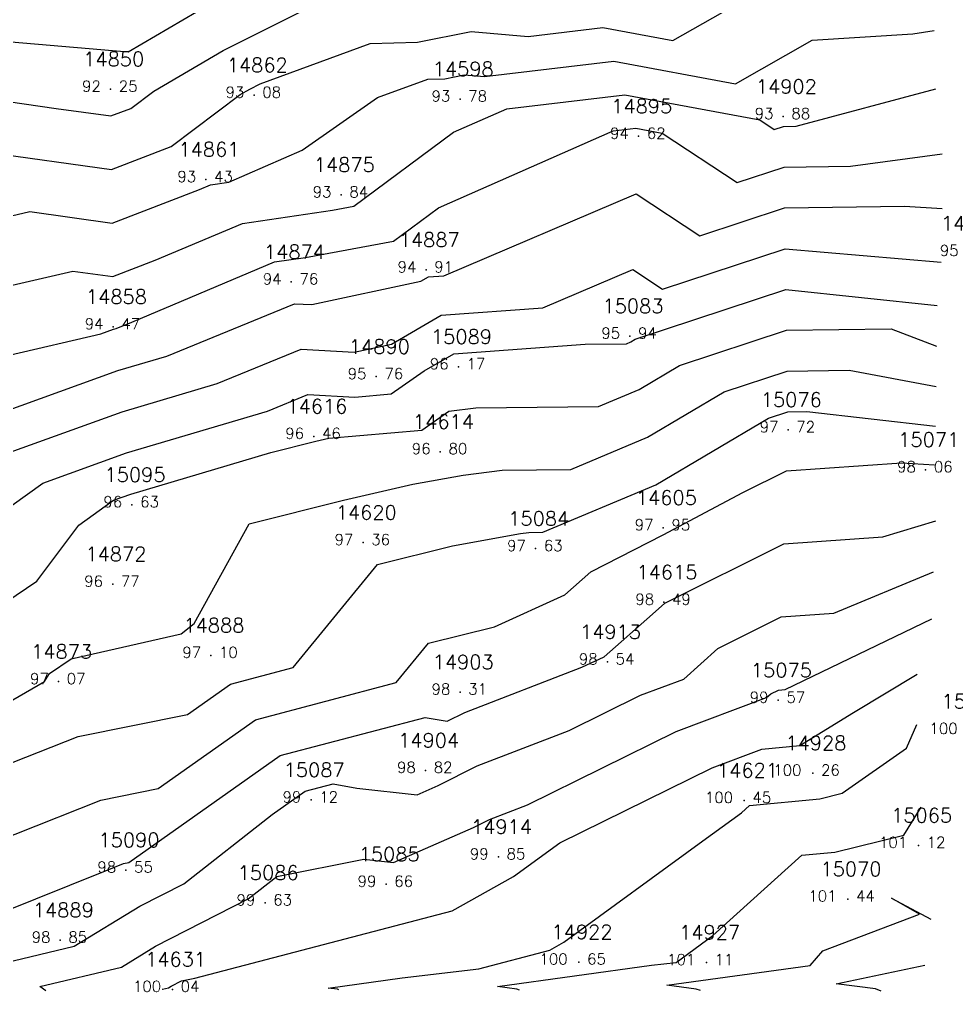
# Model space of a CAD drawing. Header units: millimetres. Extents: x 1412565 to 1412813, y 4931476 to 4931699.
# Drawn here: x 1412690.32 to 1412707.42, y 4931476.79 to 4931494.61 of the extents above; entities that cross this region are included whole.
import ezdxf
from ezdxf.enums import TextEntityAlignment as Align

# ---------------------------------------------------------------- set-up
doc = ezdxf.new("R2010")
doc.units = ezdxf.units.MM
for name, color, linetype in [('CIVIL', 50, 'Continuous'), ('CIVIL-DRAW', 80, 'Continuous'), ('CIVIL-NONAME', 130, 'Continuous'), ('CIVIL-TEXT', 240, 'Continuous'), ('CIVIL-Z', 50, 'Continuous'), ('Tcontours0', 7, 'Continuous'), ('Tcontours1', 7, 'Continuous'), ('Tcontours2', 7, 'Continuous')]:
    doc.layers.add(name, color=color, linetype=linetype)
doc.styles.add('CIVILCADMAIN', font='TXT.SHX')
doc.styles.get("Standard").update_dxf_attribs({"font": 'arial.ttf'})

# ---------------------------------------------------------------- blocks, each defined once
blk = doc.blocks.new('CIVIL-ZZ')
at = {"layer": 'CIVIL-DRAW'}
blk.add_point((0, 0), dxfattribs=at)
at = {"layer": 'CIVIL-NONAME'}
blk.add_attdef('NAME', text='', height=1.8, dxfattribs=at).set_placement((0, 2.1), align=Align.CENTER)
at = {"layer": 'CIVIL-TEXT', "flags": 8}
blk.add_attdef('TEXT', text='', height=2, dxfattribs=at).set_placement((0.2, -3.3), align=Align.CENTER)
at = {"layer": 'CIVIL-Z'}
blk.add_attdef('Z1', text='', height=1.6, dxfattribs=at).set_placement((-0.75, -0.225), align=Align.RIGHT)
blk.add_attdef('Z2', (0.75, -0.225), '', height=1.6, dxfattribs=at)

msp = doc.modelspace()

# ---------------------------------------------------------------- linework, layer by layer
at = {"layer": 'Tcontours0'}
for points, elevation in [([(1412680.346, 4931482.219), (1412683.156, 4931483.594), (1412685.161, 4931484.598), (1412688.129, 4931486.753), (1412688.137, 4931486.76), (1412688.156, 4931486.774), (1412692.113, 4931488.203), (1412693.005, 4931488.467), (1412695.338, 4931489.422), (1412695.652, 4931489.405), (1412697.644, 4931489.834), (1412697.782, 4931489.914), (1412698.065, 4931489.934), (1412701.574, 4931491.429), (1412702.738, 4931490.66), (1412704.286, 4931491.172), (1412706.474, 4931491.203), (1412707.162, 4931491.159)], 95), ([(1412692.939, 4931476.898), (1412692.931, 4931476.904), (1412693.041, 4931476.93), (1412693.087, 4931476.959), (1412693.275, 4931477.054), (1412693.521, 4931477.102), (1412698.219, 4931478.332), (1412699.336, 4931478.96), (1412700.183, 4931479.578), (1412702.961, 4931480.946), (1412703.867, 4931481.286), (1412704.563, 4931481.351), (1412705.543, 4931481.955), (1412706.708, 4931482.655)], 100)]:
    msp.add_lwpolyline(points, dxfattribs=dict(at, elevation=elevation))
at = {"layer": 'Tcontours1'}
for points, elevation in [([(1412680.704, 4931490.961), (1412681.445, 4931491.288), (1412681.827, 4931492.064), (1412682.969, 4931492.116), (1412684.904, 4931492.568), (1412686.06, 4931492.883), (1412686.404, 4931493.229), (1412687.364, 4931494.497), (1412688.238, 4931494.371), (1412692.302, 4931494.024), (1412693.547, 4931494.754), (1412694.419, 4931495.188), (1412694.987, 4931495.398), (1412695.762, 4931495.507), (1412696.588, 4931495.526), (1412698.831, 4931495.978), (1412699.967, 4931495.878), (1412700.459, 4931495.974), (1412701.122, 4931496.072), (1412704.691, 4931497.817), (1412706.098, 4931498.245), (1412706.986, 4931497.655)], 92), ([(1412679.403, 4931487.347), (1412682.167, 4931488.585), (1412682.255, 4931488.615), (1412682.503, 4931488.701), (1412683.35, 4931489.357), (1412684.418, 4931489.414), (1412686.823, 4931490.827), (1412689.435, 4931492.121), (1412689.724, 4931492.188), (1412691.997, 4931491.874), (1412693.086, 4931492.291), (1412694.347, 4931493.241), (1412694.522, 4931493.343), (1412694.713, 4931493.438), (1412696.719, 4931494.177), (1412697.583, 4931494.197), (1412698.566, 4931494.395), (1412699.605, 4931494.303), (1412700.965, 4931494.466), (1412702.246, 4931494.228), (1412705.488, 4931496.072), (1412707.033, 4931495.411)], 93), ([(1412680.015, 4931484.503), (1412681.909, 4931485.684), (1412682.933, 4931485.689), (1412685.738, 4931487.77), (1412687.48, 4931488.793), (1412688.779, 4931489.437), (1412691.293, 4931490.019), (1412692.019, 4931489.919), (1412692.794, 4931490.216), (1412694.389, 4931490.889), (1412696.032, 4931491.133), (1412696.422, 4931491.205), (1412698.239, 4931492.553), (1412699.214, 4931492.982), (1412701.369, 4931493.24), (1412703.832, 4931492.782), (1412704.097, 4931492.606), (1412704.263, 4931492.661), (1412704.497, 4931492.665), (1412707.049, 4931493.346)], 94), ([(1412679.503, 4931479.842), (1412681.647, 4931480.84), (1412683.208, 4931481.678), (1412683.831, 4931481.983), (1412686.812, 4931483.476), (1412688.073, 4931483.822), (1412688.4, 4931484.357), (1412688.823, 4931484.769), (1412690.741, 4931486.146), (1412692.271, 4931486.698), (1412694.844, 4931487.462), (1412695.579, 4931487.763), (1412696.439, 4931487.716), (1412697.1, 4931487.774), (1412697.708, 4931488.195), (1412698.25, 4931488.509), (1412700.643, 4931488.684), (1412701.399, 4931488.692), (1412701.478, 4931488.726), (1412701.557, 4931488.772), (1412704.31, 4931489.682), (1412707.072, 4931489.388)], 96), ([(1412688.297, 4931481.095), (1412690.773, 4931482.525), (1412690.867, 4931482.669), (1412691.261, 4931482.935), (1412693.268, 4931483.394), (1412693.504, 4931483.585), (1412694.509, 4931485.4), (1412696.23, 4931485.836), (1412697.496, 4931486.127), (1412698.419, 4931486.293), (1412699.132, 4931486.383), (1412700.381, 4931486.396), (1412701.782, 4931486.984), (1412703.181, 4931487.812), (1412704.333, 4931488.193), (1412705.462, 4931488.208), (1412707.052, 4931487.909)], 97), ([(1412684.385, 4931476.789), (1412684.192, 4931476.935), (1412685.064, 4931477.069), (1412686.703, 4931477.968), (1412686.713, 4931478.166), (1412688.229, 4931478.88), (1412688.451, 4931478.976), (1412688.528, 4931479.033), (1412688.667, 4931479.113), (1412691.803, 4931480.358), (1412692.848, 4931480.567), (1412694.625, 4931481.824), (1412697.194, 4931482.502), (1412697.782, 4931483.221), (1412698.989, 4931483.524), (1412700.273, 4931484.108), (1412700.747, 4931484.528), (1412702.071, 4931485.204), (1412703.525, 4931485.975), (1412704.323, 4931486.372), (1412706.417, 4931486.519), (1412707.024, 4931486.482)], 98), ([(1412688.662, 4931476.843), (1412688.451, 4931477.003), (1412691.318, 4931477.687), (1412692.517, 4931478.422), (1412693.318, 4931478.83), (1412694.928, 4931480.091), (1412695.531, 4931480.517), (1412696.043, 4931480.652), (1412696.476, 4931480.576), (1412697.576, 4931480.454), (1412697.962, 4931480.624), (1412698.674, 4931480.981), (1412700.351, 4931481.63), (1412701.652, 4931482.271), (1412702.443, 4931482.567), (1412703.067, 4931483.125), (1412704.225, 4931483.702), (1412705.185, 4931483.769), (1412707.004, 4931484.523)], 99), ([(1412699.447, 4931476.885), (1412699.396, 4931476.904), (1412699.044, 4931476.951), (1412701.858, 4931477.34), (1412702.303, 4931477.392), (1412702.975, 4931477.883), (1412704.6, 4931479.35), (1412705.201, 4931479.408), (1412706.461, 4931479.714), (1412706.776, 4931480.227)], 101), ([(1412706.049, 4931476.87), (1412705.943, 4931476.909), (1412705.225, 4931477.003), (1412706.843, 4931477.344)], 102)]:
    msp.add_lwpolyline(points, dxfattribs=dict(at, elevation=elevation))
at = {"layer": 'Tcontours2'}
for points, elevation in [([(1412680.465, 4931489.47), (1412682.123, 4931490.624), (1412682.285, 4931490.696), (1412682.368, 4931490.866), (1412682.618, 4931490.877), (1412683.346, 4931491.047), (1412685.317, 4931491.152), (1412686.495, 4931491.844), (1412688.066, 4931492.622), (1412688.603, 4931493.332), (1412690.988, 4931492.989), (1412691.986, 4931492.851), (1412692.349, 4931492.99), (1412692.769, 4931493.307), (1412694.034, 4931494.048), (1412695.421, 4931494.738)], 92.5), ([(1412680.749, 4931486.771), (1412681.946, 4931487.182), (1412683.137, 4931487.593), (1412683.62, 4931487.595), (1412684.53, 4931488.27), (1412687.152, 4931489.81), (1412689.107, 4931490.779), (1412690.508, 4931491.104), (1412692.008, 4931490.896), (1412693.606, 4931491.509), (1412693.802, 4931491.592), (1412694.142, 4931491.642), (1412695.479, 4931492.224), (1412696.856, 4931493.188), (1412697.771, 4931493.525), (1412698.081, 4931493.532), (1412698.434, 4931493.603), (1412698.807, 4931493.57), (1412701.167, 4931493.853), (1412703.39, 4931493.439), (1412704.79, 4931494.235), (1412706.629, 4931494.354), (1412707.014, 4931494.415)], 93.5), ([(1412679.867, 4931483.256), (1412681.81, 4931483.905), (1412682.819, 4931484.399), (1412683.539, 4931484.759), (1412684.63, 4931485.552), (1412686.946, 4931487.27), (1412687.808, 4931487.776), (1412688.451, 4931488.095), (1412691.805, 4931488.872), (1412692.035, 4931488.955), (1412692.085, 4931488.97), (1412692.366, 4931489.085), (1412694.975, 4931490.186), (1412695.537, 4931490.269), (1412697.146, 4931490.565), (1412697.965, 4931491.172), (1412701.154, 4931492.577), (1412701.571, 4931492.627), (1412702.048, 4931492.538), (1412703.417, 4931491.633), (1412704.275, 4931491.916), (1412705.486, 4931491.934), (1412707.162, 4931492.158)], 94.5), ([(1412680.886, 4931481.477), (1412681.625, 4931481.874), (1412683.494, 4931482.788), (1412686.784, 4931484.436), (1412688.085, 4931485.38), (1412688.48, 4931485.764), (1412689.449, 4931486.46), (1412692.192, 4931487.45), (1412693.924, 4931487.965), (1412695.458, 4931488.592), (1412696.427, 4931488.54), (1412697.108, 4931488.686), (1412698.016, 4931489.211), (1412699.871, 4931489.347), (1412701.513, 4931490.047), (1412702.058, 4931489.687), (1412704.298, 4931490.427), (1412707.146, 4931490.181)], 95.5), ([(1412689.706, 4931483.73), (1412690.634, 4931484.358), (1412691.401, 4931485.377), (1412692.034, 4931485.832), (1412692.35, 4931485.946), (1412694.909, 4931486.706), (1412695.73, 4931486.914), (1412695.962, 4931486.967), (1412697.662, 4931487.115), (1412698.157, 4931487.458), (1412698.649, 4931487.52), (1412700.89, 4931487.544), (1412701.63, 4931487.855), (1412702.369, 4931488.292), (1412704.321, 4931488.937), (1412706.234, 4931488.964), (1412707.057, 4931488.644)], 96.5), ([(1412689.937, 4931480.945), (1412691.387, 4931481.521), (1412693.382, 4931481.919), (1412694.172, 4931482.477), (1412695.314, 4931482.779), (1412696.851, 4931484.658), (1412698.223, 4931485.003), (1412699.467, 4931485.227), (1412699.614, 4931485.246), (1412699.872, 4931485.248), (1412701.933, 4931486.114), (1412703.993, 4931487.331), (1412704.345, 4931487.448), (1412704.69, 4931487.453), (1412707.04, 4931487.189)], 97.5), ([(1412686.524, 4931476.816), (1412686.299, 4931476.986), (1412686.646, 4931477.039), (1412687.298, 4931477.397), (1412687.302, 4931477.476), (1412688.05, 4931477.828), (1412689.957, 4931478.294), (1412691.888, 4931479.065), (1412692.218, 4931479.196), (1412692.313, 4931479.215), (1412695.078, 4931481.17), (1412697.722, 4931481.868), (1412698.125, 4931481.797), (1412698.446, 4931481.959), (1412700.582, 4931482.784), (1412700.992, 4931482.971), (1412701.874, 4931483.752), (1412702.099, 4931483.953), (1412704.274, 4931485.037), (1412706.076, 4931485.163), (1412707.048, 4931485.458)], 98.5), ([(1412690.801, 4931476.871), (1412690.691, 4931476.954), (1412692.18, 4931477.308), (1412692.802, 4931477.69), (1412694.494, 4931478.552), (1412695.014, 4931478.959), (1412696.604, 4931479.276), (1412697.147, 4931479.216), (1412698.608, 4931479.857), (1412698.901, 4931480.004), (1412699.592, 4931480.271), (1412702.307, 4931481.608), (1412703.958, 4931482.228), (1412704.035, 4931482.296), (1412704.177, 4931482.367), (1412704.295, 4931482.375), (1412706.976, 4931483.669)], 99.5), ([(1412696.147, 4931476.893), (1412696.122, 4931476.902), (1412695.953, 4931476.924), (1412697.302, 4931477.111), (1412698.705, 4931477.277), (1412699.997, 4931477.615), (1412700.254, 4931477.76), (1412702.795, 4931479.612), (1412703.498, 4931480.126), (1412703.645, 4931480.259), (1412704.93, 4931480.382), (1412705.339, 4931480.482), (1412706.51, 4931481.306), (1412706.7, 4931481.74)], 100.5), ([(1412702.748, 4931476.878), (1412702.669, 4931476.907), (1412702.135, 4931476.977), (1412704.75, 4931477.339), (1412704.983, 4931477.604), (1412706.746, 4931478.271), (1412706.24, 4931478.567), (1412706.956, 4931478.185)], 101.5)]:
    msp.add_lwpolyline(points, dxfattribs=dict(at, elevation=elevation))

# ---------------------------------------------------------------- block references
at = {"layer": 'CIVIL'}
ref = msp.add_blockref('CIVIL-ZZ', (1412691.98, 4931493.34, 92.25), dxfattribs=dict(at, xscale=0.2, yscale=0.2))
ref.add_attrib('Z2', '25', (1412692.13, 4931493.295), dxfattribs={"layer": 'CIVIL-Z', "height": 0.2, "style": 'CIVILCADMAIN'})
ref.add_attrib('Z1', '92', (1412691.46, 4931493.295), dxfattribs={"layer": 'CIVIL-Z', "height": 0.2, "style": 'CIVILCADMAIN'})
ref.add_attrib('NAME', '14850', (1412691.48, 4931493.76), dxfattribs={"layer": 'CIVIL-NONAME', "height": 0.26, "style": 'CIVILCADMAIN'})
ref = msp.add_blockref('CIVIL-ZZ', (1412694.6, 4931493.23, 93.08), dxfattribs=dict(at, xscale=0.2, yscale=0.2))
ref.add_attrib('Z2', '08', (1412694.75, 4931493.185), dxfattribs={"layer": 'CIVIL-Z', "height": 0.2, "style": 'CIVILCADMAIN'})
ref.add_attrib('Z1', '93', (1412694.08, 4931493.185), dxfattribs={"layer": 'CIVIL-Z', "height": 0.2, "style": 'CIVILCADMAIN'})
ref.add_attrib('NAME', '14862', (1412694.1, 4931493.65), dxfattribs={"layer": 'CIVIL-NONAME', "height": 0.26, "style": 'CIVILCADMAIN'})
ref = msp.add_blockref('CIVIL-ZZ', (1412698.36, 4931493.16, 93.78), dxfattribs=dict(at, xscale=0.2, yscale=0.2))
ref.add_attrib('Z2', '78', (1412698.51, 4931493.115), dxfattribs={"layer": 'CIVIL-Z', "height": 0.2, "style": 'CIVILCADMAIN'})
ref.add_attrib('Z1', '93', (1412697.84, 4931493.115), dxfattribs={"layer": 'CIVIL-Z', "height": 0.2, "style": 'CIVILCADMAIN'})
ref.add_attrib('NAME', '14598', (1412697.86, 4931493.58), dxfattribs={"layer": 'CIVIL-NONAME', "height": 0.26, "style": 'CIVILCADMAIN'})
ref = msp.add_blockref('CIVIL-ZZ', (1412704.26, 4931492.84, 93.88), dxfattribs=dict(at, xscale=0.2, yscale=0.2))
ref.add_attrib('Z2', '88', (1412704.41, 4931492.795), dxfattribs={"layer": 'CIVIL-Z', "height": 0.2, "style": 'CIVILCADMAIN'})
ref.add_attrib('Z1', '93', (1412703.74, 4931492.795), dxfattribs={"layer": 'CIVIL-Z', "height": 0.2, "style": 'CIVILCADMAIN'})
ref.add_attrib('NAME', '14902', (1412703.76, 4931493.26), dxfattribs={"layer": 'CIVIL-NONAME', "height": 0.26, "style": 'CIVILCADMAIN'})
ref = msp.add_blockref('CIVIL-ZZ', (1412701.62, 4931492.48, 94.62), dxfattribs=dict(at, xscale=0.2, yscale=0.2))
ref.add_attrib('Z2', '62', (1412701.77, 4931492.435), dxfattribs={"layer": 'CIVIL-Z', "height": 0.2, "style": 'CIVILCADMAIN'})
ref.add_attrib('Z1', '94', (1412701.1, 4931492.435), dxfattribs={"layer": 'CIVIL-Z', "height": 0.2, "style": 'CIVILCADMAIN'})
ref.add_attrib('NAME', '14895', (1412701.12, 4931492.9), dxfattribs={"layer": 'CIVIL-NONAME', "height": 0.26, "style": 'CIVILCADMAIN'})
ref = msp.add_blockref('CIVIL-ZZ', (1412693.72, 4931491.69, 93.43), dxfattribs=dict(at, xscale=0.2, yscale=0.2))
ref.add_attrib('Z2', '43', (1412693.87, 4931491.645), dxfattribs={"layer": 'CIVIL-Z', "height": 0.2, "style": 'CIVILCADMAIN'})
ref.add_attrib('Z1', '93', (1412693.2, 4931491.645), dxfattribs={"layer": 'CIVIL-Z', "height": 0.2, "style": 'CIVILCADMAIN'})
ref.add_attrib('NAME', '14861', (1412693.22, 4931492.11), dxfattribs={"layer": 'CIVIL-NONAME', "height": 0.26, "style": 'CIVILCADMAIN'})
ref = msp.add_blockref('CIVIL-ZZ', (1412696.19, 4931491.41, 93.84), dxfattribs=dict(at, xscale=0.2, yscale=0.2))
ref.add_attrib('Z2', '84', (1412696.34, 4931491.365), dxfattribs={"layer": 'CIVIL-Z', "height": 0.2, "style": 'CIVILCADMAIN'})
ref.add_attrib('Z1', '93', (1412695.67, 4931491.365), dxfattribs={"layer": 'CIVIL-Z', "height": 0.2, "style": 'CIVILCADMAIN'})
ref.add_attrib('NAME', '14875', (1412695.69, 4931491.83), dxfattribs={"layer": 'CIVIL-NONAME', "height": 0.26, "style": 'CIVILCADMAIN'})
ref = msp.add_blockref('CIVIL-ZZ', (1412707.64, 4931490.34, 95.59), dxfattribs=dict(at, xscale=0.2, yscale=0.2))
ref.add_attrib('Z2', '59', (1412707.79, 4931490.295), dxfattribs={"layer": 'CIVIL-Z', "height": 0.2, "style": 'CIVILCADMAIN'})
ref.add_attrib('Z1', '95', (1412707.12, 4931490.295), dxfattribs={"layer": 'CIVIL-Z', "height": 0.2, "style": 'CIVILCADMAIN'})
ref.add_attrib('NAME', '14921', (1412707.14, 4931490.76), dxfattribs={"layer": 'CIVIL-NONAME', "height": 0.26, "style": 'CIVILCADMAIN'})
ref = msp.add_blockref('CIVIL-ZZ', (1412697.74, 4931490.04, 94.91), dxfattribs=dict(at, xscale=0.2, yscale=0.2))
ref.add_attrib('Z2', '91', (1412697.89, 4931489.995), dxfattribs={"layer": 'CIVIL-Z', "height": 0.2, "style": 'CIVILCADMAIN'})
ref.add_attrib('Z1', '94', (1412697.22, 4931489.995), dxfattribs={"layer": 'CIVIL-Z', "height": 0.2, "style": 'CIVILCADMAIN'})
ref.add_attrib('NAME', '14887', (1412697.24, 4931490.46), dxfattribs={"layer": 'CIVIL-NONAME', "height": 0.26, "style": 'CIVILCADMAIN'})
ref = msp.add_blockref('CIVIL-ZZ', (1412695.28, 4931489.82, 94.76), dxfattribs=dict(at, xscale=0.2, yscale=0.2))
ref.add_attrib('Z2', '76', (1412695.43, 4931489.775), dxfattribs={"layer": 'CIVIL-Z', "height": 0.2, "style": 'CIVILCADMAIN'})
ref.add_attrib('Z1', '94', (1412694.76, 4931489.775), dxfattribs={"layer": 'CIVIL-Z', "height": 0.2, "style": 'CIVILCADMAIN'})
ref.add_attrib('NAME', '14874', (1412694.78, 4931490.24), dxfattribs={"layer": 'CIVIL-NONAME', "height": 0.26, "style": 'CIVILCADMAIN'})
ref = msp.add_blockref('CIVIL-ZZ', (1412692.03, 4931489, 94.47), dxfattribs=dict(at, xscale=0.2, yscale=0.2))
ref.add_attrib('Z2', '47', (1412692.18, 4931488.955), dxfattribs={"layer": 'CIVIL-Z', "height": 0.2, "style": 'CIVILCADMAIN'})
ref.add_attrib('Z1', '94', (1412691.51, 4931488.955), dxfattribs={"layer": 'CIVIL-Z', "height": 0.2, "style": 'CIVILCADMAIN'})
ref.add_attrib('NAME', '14858', (1412691.53, 4931489.42), dxfattribs={"layer": 'CIVIL-NONAME', "height": 0.26, "style": 'CIVILCADMAIN'})
ref = msp.add_blockref('CIVIL-ZZ', (1412701.46, 4931488.83, 95.94), dxfattribs=dict(at, xscale=0.2, yscale=0.2))
ref.add_attrib('Z2', '94', (1412701.61, 4931488.785), dxfattribs={"layer": 'CIVIL-Z', "height": 0.2, "style": 'CIVILCADMAIN'})
ref.add_attrib('Z1', '95', (1412700.94, 4931488.785), dxfattribs={"layer": 'CIVIL-Z', "height": 0.2, "style": 'CIVILCADMAIN'})
ref.add_attrib('NAME', '15083', (1412700.96, 4931489.25), dxfattribs={"layer": 'CIVIL-NONAME', "height": 0.26, "style": 'CIVILCADMAIN'})
ref = msp.add_blockref('CIVIL-ZZ', (1412698.33, 4931488.27, 96.17), dxfattribs=dict(at, xscale=0.2, yscale=0.2))
ref.add_attrib('Z2', '17', (1412698.48, 4931488.225), dxfattribs={"layer": 'CIVIL-Z', "height": 0.2, "style": 'CIVILCADMAIN'})
ref.add_attrib('Z1', '96', (1412697.81, 4931488.225), dxfattribs={"layer": 'CIVIL-Z', "height": 0.2, "style": 'CIVILCADMAIN'})
ref.add_attrib('NAME', '15089', (1412697.83, 4931488.69), dxfattribs={"layer": 'CIVIL-NONAME', "height": 0.26, "style": 'CIVILCADMAIN'})
ref = msp.add_blockref('CIVIL-ZZ', (1412696.83, 4931488.09, 95.76), dxfattribs=dict(at, xscale=0.2, yscale=0.2))
ref.add_attrib('Z2', '76', (1412696.98, 4931488.045), dxfattribs={"layer": 'CIVIL-Z', "height": 0.2, "style": 'CIVILCADMAIN'})
ref.add_attrib('Z1', '95', (1412696.31, 4931488.045), dxfattribs={"layer": 'CIVIL-Z', "height": 0.2, "style": 'CIVILCADMAIN'})
ref.add_attrib('NAME', '14890', (1412696.33, 4931488.51), dxfattribs={"layer": 'CIVIL-NONAME', "height": 0.26, "style": 'CIVILCADMAIN'})
ref = msp.add_blockref('CIVIL-ZZ', (1412704.35, 4931487.12, 97.72), dxfattribs=dict(at, xscale=0.2, yscale=0.2))
ref.add_attrib('Z2', '72', (1412704.5, 4931487.075), dxfattribs={"layer": 'CIVIL-Z', "height": 0.2, "style": 'CIVILCADMAIN'})
ref.add_attrib('Z1', '97', (1412703.83, 4931487.075), dxfattribs={"layer": 'CIVIL-Z', "height": 0.2, "style": 'CIVILCADMAIN'})
ref.add_attrib('NAME', '15076', (1412703.85, 4931487.54), dxfattribs={"layer": 'CIVIL-NONAME', "height": 0.26, "style": 'CIVILCADMAIN'})
ref = msp.add_blockref('CIVIL-ZZ', (1412695.69, 4931487, 96.46), dxfattribs=dict(at, xscale=0.2, yscale=0.2))
ref.add_attrib('Z2', '46', (1412695.84, 4931486.955), dxfattribs={"layer": 'CIVIL-Z', "height": 0.2, "style": 'CIVILCADMAIN'})
ref.add_attrib('Z1', '96', (1412695.17, 4931486.955), dxfattribs={"layer": 'CIVIL-Z', "height": 0.2, "style": 'CIVILCADMAIN'})
ref.add_attrib('NAME', '14616', (1412695.19, 4931487.42), dxfattribs={"layer": 'CIVIL-NONAME', "height": 0.26, "style": 'CIVILCADMAIN'})
ref = msp.add_blockref('CIVIL-ZZ', (1412698, 4931486.72, 96.8), dxfattribs=dict(at, xscale=0.2, yscale=0.2))
ref.add_attrib('Z2', '80', (1412698.15, 4931486.675), dxfattribs={"layer": 'CIVIL-Z', "height": 0.2, "style": 'CIVILCADMAIN'})
ref.add_attrib('Z1', '96', (1412697.48, 4931486.675), dxfattribs={"layer": 'CIVIL-Z', "height": 0.2, "style": 'CIVILCADMAIN'})
ref.add_attrib('NAME', '14614', (1412697.5, 4931487.14), dxfattribs={"layer": 'CIVIL-NONAME', "height": 0.26, "style": 'CIVILCADMAIN'})
ref = msp.add_blockref('CIVIL-ZZ', (1412706.86, 4931486.39, 98.06), dxfattribs=dict(at, xscale=0.2, yscale=0.2))
ref.add_attrib('Z2', '06', (1412707.01, 4931486.345), dxfattribs={"layer": 'CIVIL-Z', "height": 0.2, "style": 'CIVILCADMAIN'})
ref.add_attrib('Z1', '98', (1412706.34, 4931486.345), dxfattribs={"layer": 'CIVIL-Z', "height": 0.2, "style": 'CIVILCADMAIN'})
ref.add_attrib('NAME', '15071', (1412706.36, 4931486.81), dxfattribs={"layer": 'CIVIL-NONAME', "height": 0.26, "style": 'CIVILCADMAIN'})
ref = msp.add_blockref('CIVIL-ZZ', (1412692.37, 4931485.75, 96.63), dxfattribs=dict(at, xscale=0.2, yscale=0.2))
ref.add_attrib('Z2', '63', (1412692.52, 4931485.705), dxfattribs={"layer": 'CIVIL-Z', "height": 0.2, "style": 'CIVILCADMAIN'})
ref.add_attrib('Z1', '96', (1412691.85, 4931485.705), dxfattribs={"layer": 'CIVIL-Z', "height": 0.2, "style": 'CIVILCADMAIN'})
ref.add_attrib('NAME', '15095', (1412691.87, 4931486.17), dxfattribs={"layer": 'CIVIL-NONAME', "height": 0.26, "style": 'CIVILCADMAIN'})
ref = msp.add_blockref('CIVIL-ZZ', (1412702.07, 4931485.33, 97.95), dxfattribs=dict(at, xscale=0.2, yscale=0.2))
ref.add_attrib('Z2', '95', (1412702.22, 4931485.285), dxfattribs={"layer": 'CIVIL-Z', "height": 0.2, "style": 'CIVILCADMAIN'})
ref.add_attrib('Z1', '97', (1412701.55, 4931485.285), dxfattribs={"layer": 'CIVIL-Z', "height": 0.2, "style": 'CIVILCADMAIN'})
ref.add_attrib('NAME', '14605', (1412701.57, 4931485.75), dxfattribs={"layer": 'CIVIL-NONAME', "height": 0.26, "style": 'CIVILCADMAIN'})
ref = msp.add_blockref('CIVIL-ZZ', (1412696.59, 4931485.06, 97.36), dxfattribs=dict(at, xscale=0.2, yscale=0.2))
ref.add_attrib('Z2', '36', (1412696.74, 4931485.015), dxfattribs={"layer": 'CIVIL-Z', "height": 0.2, "style": 'CIVILCADMAIN'})
ref.add_attrib('Z1', '97', (1412696.07, 4931485.015), dxfattribs={"layer": 'CIVIL-Z', "height": 0.2, "style": 'CIVILCADMAIN'})
ref.add_attrib('NAME', '14620', (1412696.09, 4931485.48), dxfattribs={"layer": 'CIVIL-NONAME', "height": 0.26, "style": 'CIVILCADMAIN'})
ref = msp.add_blockref('CIVIL-ZZ', (1412699.74, 4931484.95, 97.63), dxfattribs=dict(at, xscale=0.2, yscale=0.2))
ref.add_attrib('Z2', '63', (1412699.89, 4931484.905), dxfattribs={"layer": 'CIVIL-Z', "height": 0.2, "style": 'CIVILCADMAIN'})
ref.add_attrib('Z1', '97', (1412699.22, 4931484.905), dxfattribs={"layer": 'CIVIL-Z', "height": 0.2, "style": 'CIVILCADMAIN'})
ref.add_attrib('NAME', '15084', (1412699.24, 4931485.37), dxfattribs={"layer": 'CIVIL-NONAME', "height": 0.26, "style": 'CIVILCADMAIN'})
ref = msp.add_blockref('CIVIL-ZZ', (1412692.02, 4931484.3, 96.77), dxfattribs=dict(at, xscale=0.2, yscale=0.2))
ref.add_attrib('Z2', '77', (1412692.17, 4931484.255), dxfattribs={"layer": 'CIVIL-Z', "height": 0.2, "style": 'CIVILCADMAIN'})
ref.add_attrib('Z1', '96', (1412691.5, 4931484.255), dxfattribs={"layer": 'CIVIL-Z', "height": 0.2, "style": 'CIVILCADMAIN'})
ref.add_attrib('NAME', '14872', (1412691.52, 4931484.72), dxfattribs={"layer": 'CIVIL-NONAME', "height": 0.26, "style": 'CIVILCADMAIN'})
ref = msp.add_blockref('CIVIL-ZZ', (1412702.08, 4931483.97, 98.49), dxfattribs=dict(at, xscale=0.2, yscale=0.2))
ref.add_attrib('Z2', '49', (1412702.23, 4931483.925), dxfattribs={"layer": 'CIVIL-Z', "height": 0.2, "style": 'CIVILCADMAIN'})
ref.add_attrib('Z1', '98', (1412701.56, 4931483.925), dxfattribs={"layer": 'CIVIL-Z', "height": 0.2, "style": 'CIVILCADMAIN'})
ref.add_attrib('NAME', '14615', (1412701.58, 4931484.39), dxfattribs={"layer": 'CIVIL-NONAME', "height": 0.26, "style": 'CIVILCADMAIN'})
ref = msp.add_blockref('CIVIL-ZZ', (1412693.81, 4931483, 97.1), dxfattribs=dict(at, xscale=0.2, yscale=0.2))
ref.add_attrib('Z2', '10', (1412693.96, 4931482.955), dxfattribs={"layer": 'CIVIL-Z', "height": 0.2, "style": 'CIVILCADMAIN'})
ref.add_attrib('Z1', '97', (1412693.29, 4931482.955), dxfattribs={"layer": 'CIVIL-Z', "height": 0.2, "style": 'CIVILCADMAIN'})
ref.add_attrib('NAME', '14888', (1412693.31, 4931483.42), dxfattribs={"layer": 'CIVIL-NONAME', "height": 0.26, "style": 'CIVILCADMAIN'})
ref = msp.add_blockref('CIVIL-ZZ', (1412701.05, 4931482.88, 98.54), dxfattribs=dict(at, xscale=0.2, yscale=0.2))
ref.add_attrib('Z2', '54', (1412701.2, 4931482.835), dxfattribs={"layer": 'CIVIL-Z', "height": 0.2, "style": 'CIVILCADMAIN'})
ref.add_attrib('Z1', '98', (1412700.53, 4931482.835), dxfattribs={"layer": 'CIVIL-Z', "height": 0.2, "style": 'CIVILCADMAIN'})
ref.add_attrib('NAME', '14913', (1412700.55, 4931483.3), dxfattribs={"layer": 'CIVIL-NONAME', "height": 0.26, "style": 'CIVILCADMAIN'})
ref = msp.add_blockref('CIVIL-ZZ', (1412691.03, 4931482.52, 97.07), dxfattribs=dict(at, xscale=0.2, yscale=0.2))
ref.add_attrib('Z2', '07', (1412691.18, 4931482.475), dxfattribs={"layer": 'CIVIL-Z', "height": 0.2, "style": 'CIVILCADMAIN'})
ref.add_attrib('Z1', '97', (1412690.51, 4931482.475), dxfattribs={"layer": 'CIVIL-Z', "height": 0.2, "style": 'CIVILCADMAIN'})
ref.add_attrib('NAME', '14873', (1412690.53, 4931482.94), dxfattribs={"layer": 'CIVIL-NONAME', "height": 0.26, "style": 'CIVILCADMAIN'})
ref = msp.add_blockref('CIVIL-ZZ', (1412698.36, 4931482.33, 98.31), dxfattribs=dict(at, xscale=0.2, yscale=0.2))
ref.add_attrib('Z2', '31', (1412698.51, 4931482.285), dxfattribs={"layer": 'CIVIL-Z', "height": 0.2, "style": 'CIVILCADMAIN'})
ref.add_attrib('Z1', '98', (1412697.84, 4931482.285), dxfattribs={"layer": 'CIVIL-Z', "height": 0.2, "style": 'CIVILCADMAIN'})
ref.add_attrib('NAME', '14903', (1412697.86, 4931482.75), dxfattribs={"layer": 'CIVIL-NONAME', "height": 0.26, "style": 'CIVILCADMAIN'})
ref = msp.add_blockref('CIVIL-ZZ', (1412704.17, 4931482.18, 99.57), dxfattribs=dict(at, xscale=0.2, yscale=0.2))
ref.add_attrib('Z2', '57', (1412704.32, 4931482.135), dxfattribs={"layer": 'CIVIL-Z', "height": 0.2, "style": 'CIVILCADMAIN'})
ref.add_attrib('Z1', '99', (1412703.65, 4931482.135), dxfattribs={"layer": 'CIVIL-Z', "height": 0.2, "style": 'CIVILCADMAIN'})
ref.add_attrib('NAME', '15075', (1412703.67, 4931482.6), dxfattribs={"layer": 'CIVIL-NONAME', "height": 0.26, "style": 'CIVILCADMAIN'})
ref = msp.add_blockref('CIVIL-ZZ', (1412707.65, 4931481.61, 100.66), dxfattribs=dict(at, xscale=0.2, yscale=0.2))
ref.add_attrib('Z2', '66', (1412707.8, 4931481.565), dxfattribs={"layer": 'CIVIL-Z', "height": 0.2, "style": 'CIVILCADMAIN'})
ref.add_attrib('Z1', '100', (1412706.93, 4931481.565), dxfattribs={"layer": 'CIVIL-Z', "height": 0.2, "style": 'CIVILCADMAIN'})
ref.add_attrib('NAME', '15066', (1412707.15, 4931482.03), dxfattribs={"layer": 'CIVIL-NONAME', "height": 0.26, "style": 'CIVILCADMAIN'})
ref = msp.add_blockref('CIVIL-ZZ', (1412697.73, 4931480.9, 98.82), dxfattribs=dict(at, xscale=0.2, yscale=0.2))
ref.add_attrib('Z2', '82', (1412697.88, 4931480.855), dxfattribs={"layer": 'CIVIL-Z', "height": 0.2, "style": 'CIVILCADMAIN'})
ref.add_attrib('Z1', '98', (1412697.21, 4931480.855), dxfattribs={"layer": 'CIVIL-Z', "height": 0.2, "style": 'CIVILCADMAIN'})
ref.add_attrib('NAME', '14904', (1412697.23, 4931481.32), dxfattribs={"layer": 'CIVIL-NONAME', "height": 0.26, "style": 'CIVILCADMAIN'})
ref = msp.add_blockref('CIVIL-ZZ', (1412704.8, 4931480.85, 100.26), dxfattribs=dict(at, xscale=0.2, yscale=0.2))
ref.add_attrib('Z2', '26', (1412704.95, 4931480.805), dxfattribs={"layer": 'CIVIL-Z', "height": 0.2, "style": 'CIVILCADMAIN'})
ref.add_attrib('Z1', '100', (1412704.08, 4931480.805), dxfattribs={"layer": 'CIVIL-Z', "height": 0.2, "style": 'CIVILCADMAIN'})
ref.add_attrib('NAME', '14928', (1412704.3, 4931481.27), dxfattribs={"layer": 'CIVIL-NONAME', "height": 0.26, "style": 'CIVILCADMAIN'})
ref = msp.add_blockref('CIVIL-ZZ', (1412695.64, 4931480.36, 99.12), dxfattribs=dict(at, xscale=0.2, yscale=0.2))
ref.add_attrib('Z2', '12', (1412695.79, 4931480.315), dxfattribs={"layer": 'CIVIL-Z', "height": 0.2, "style": 'CIVILCADMAIN'})
ref.add_attrib('Z1', '99', (1412695.12, 4931480.315), dxfattribs={"layer": 'CIVIL-Z', "height": 0.2, "style": 'CIVILCADMAIN'})
ref.add_attrib('NAME', '15087', (1412695.14, 4931480.78), dxfattribs={"layer": 'CIVIL-NONAME', "height": 0.26, "style": 'CIVILCADMAIN'})
ref = msp.add_blockref('CIVIL-ZZ', (1412703.55, 4931480.35, 100.45), dxfattribs=dict(at, xscale=0.2, yscale=0.2))
ref.add_attrib('Z2', '45', (1412703.7, 4931480.305), dxfattribs={"layer": 'CIVIL-Z', "height": 0.2, "style": 'CIVILCADMAIN'})
ref.add_attrib('Z1', '100', (1412702.83, 4931480.305), dxfattribs={"layer": 'CIVIL-Z', "height": 0.2, "style": 'CIVILCADMAIN'})
ref.add_attrib('NAME', '14621', (1412703.05, 4931480.77), dxfattribs={"layer": 'CIVIL-NONAME', "height": 0.26, "style": 'CIVILCADMAIN'})
ref = msp.add_blockref('CIVIL-ZZ', (1412706.73, 4931479.53, 101.12), dxfattribs=dict(at, xscale=0.2, yscale=0.2))
ref.add_attrib('Z2', '12', (1412706.88, 4931479.485), dxfattribs={"layer": 'CIVIL-Z', "height": 0.2, "style": 'CIVILCADMAIN'})
ref.add_attrib('Z1', '101', (1412706.01, 4931479.485), dxfattribs={"layer": 'CIVIL-Z', "height": 0.2, "style": 'CIVILCADMAIN'})
ref.add_attrib('NAME', '15065', (1412706.23, 4931479.95), dxfattribs={"layer": 'CIVIL-NONAME', "height": 0.26, "style": 'CIVILCADMAIN'})
ref = msp.add_blockref('CIVIL-ZZ', (1412699.06, 4931479.32, 99.85), dxfattribs=dict(at, xscale=0.2, yscale=0.2))
ref.add_attrib('Z2', '85', (1412699.21, 4931479.275), dxfattribs={"layer": 'CIVIL-Z', "height": 0.2, "style": 'CIVILCADMAIN'})
ref.add_attrib('Z1', '99', (1412698.54, 4931479.275), dxfattribs={"layer": 'CIVIL-Z', "height": 0.2, "style": 'CIVILCADMAIN'})
ref.add_attrib('NAME', '14914', (1412698.56, 4931479.74), dxfattribs={"layer": 'CIVIL-NONAME', "height": 0.26, "style": 'CIVILCADMAIN'})
ref = msp.add_blockref('CIVIL-ZZ', (1412692.26, 4931479.08, 98.55), dxfattribs=dict(at, xscale=0.2, yscale=0.2))
ref.add_attrib('Z2', '55', (1412692.41, 4931479.035), dxfattribs={"layer": 'CIVIL-Z', "height": 0.2, "style": 'CIVILCADMAIN'})
ref.add_attrib('Z1', '98', (1412691.74, 4931479.035), dxfattribs={"layer": 'CIVIL-Z', "height": 0.2, "style": 'CIVILCADMAIN'})
ref.add_attrib('NAME', '15090', (1412691.76, 4931479.5), dxfattribs={"layer": 'CIVIL-NONAME', "height": 0.26, "style": 'CIVILCADMAIN'})
ref = msp.add_blockref('CIVIL-ZZ', (1412697.01, 4931478.82, 99.66), dxfattribs=dict(at, xscale=0.2, yscale=0.2))
ref.add_attrib('Z2', '66', (1412697.16, 4931478.775), dxfattribs={"layer": 'CIVIL-Z', "height": 0.2, "style": 'CIVILCADMAIN'})
ref.add_attrib('Z1', '99', (1412696.49, 4931478.775), dxfattribs={"layer": 'CIVIL-Z', "height": 0.2, "style": 'CIVILCADMAIN'})
ref.add_attrib('NAME', '15085', (1412696.51, 4931479.24), dxfattribs={"layer": 'CIVIL-NONAME', "height": 0.26, "style": 'CIVILCADMAIN'})
ref = msp.add_blockref('CIVIL-ZZ', (1412705.44, 4931478.55, 101.44), dxfattribs=dict(at, xscale=0.2, yscale=0.2))
ref.add_attrib('Z2', '44', (1412705.59, 4931478.505), dxfattribs={"layer": 'CIVIL-Z', "height": 0.2, "style": 'CIVILCADMAIN'})
ref.add_attrib('Z1', '101', (1412704.72, 4931478.505), dxfattribs={"layer": 'CIVIL-Z', "height": 0.2, "style": 'CIVILCADMAIN'})
ref.add_attrib('NAME', '15070', (1412704.94, 4931478.97), dxfattribs={"layer": 'CIVIL-NONAME', "height": 0.26, "style": 'CIVILCADMAIN'})
ref = msp.add_blockref('CIVIL-ZZ', (1412694.8, 4931478.48, 99.63), dxfattribs=dict(at, xscale=0.2, yscale=0.2))
ref.add_attrib('Z2', '63', (1412694.95, 4931478.435), dxfattribs={"layer": 'CIVIL-Z', "height": 0.2, "style": 'CIVILCADMAIN'})
ref.add_attrib('Z1', '99', (1412694.28, 4931478.435), dxfattribs={"layer": 'CIVIL-Z', "height": 0.2, "style": 'CIVILCADMAIN'})
ref.add_attrib('NAME', '15086', (1412694.3, 4931478.9), dxfattribs={"layer": 'CIVIL-NONAME', "height": 0.26, "style": 'CIVILCADMAIN'})
ref = msp.add_blockref('CIVIL-ZZ', (1412691.06, 4931477.8, 98.85), dxfattribs=dict(at, xscale=0.2, yscale=0.2))
ref.add_attrib('Z2', '85', (1412691.21, 4931477.755), dxfattribs={"layer": 'CIVIL-Z', "height": 0.2, "style": 'CIVILCADMAIN'})
ref.add_attrib('Z1', '98', (1412690.54, 4931477.755), dxfattribs={"layer": 'CIVIL-Z', "height": 0.2, "style": 'CIVILCADMAIN'})
ref.add_attrib('NAME', '14889', (1412690.56, 4931478.22), dxfattribs={"layer": 'CIVIL-NONAME', "height": 0.26, "style": 'CIVILCADMAIN'})
ref = msp.add_blockref('CIVIL-ZZ', (1412700.53, 4931477.4, 100.65), dxfattribs=dict(at, xscale=0.2, yscale=0.2))
ref.add_attrib('Z2', '65', (1412700.68, 4931477.355), dxfattribs={"layer": 'CIVIL-Z', "height": 0.2, "style": 'CIVILCADMAIN'})
ref.add_attrib('Z1', '100', (1412699.81, 4931477.355), dxfattribs={"layer": 'CIVIL-Z', "height": 0.2, "style": 'CIVILCADMAIN'})
ref.add_attrib('NAME', '14922', (1412700.03, 4931477.82), dxfattribs={"layer": 'CIVIL-NONAME', "height": 0.26, "style": 'CIVILCADMAIN'})
ref = msp.add_blockref('CIVIL-ZZ', (1412702.86, 4931477.39, 101.11), dxfattribs=dict(at, xscale=0.2, yscale=0.2))
ref.add_attrib('Z2', '11', (1412703.01, 4931477.345), dxfattribs={"layer": 'CIVIL-Z', "height": 0.2, "style": 'CIVILCADMAIN'})
ref.add_attrib('Z1', '101', (1412702.14, 4931477.345), dxfattribs={"layer": 'CIVIL-Z', "height": 0.2, "style": 'CIVILCADMAIN'})
ref.add_attrib('NAME', '14927', (1412702.36, 4931477.81), dxfattribs={"layer": 'CIVIL-NONAME', "height": 0.26, "style": 'CIVILCADMAIN'})
ref = msp.add_blockref('CIVIL-ZZ', (1412693.11, 4931476.9, 100.04), dxfattribs=dict(at, xscale=0.2, yscale=0.2))
ref.add_attrib('Z2', '04', (1412693.26, 4931476.855), dxfattribs={"layer": 'CIVIL-Z', "height": 0.2, "style": 'CIVILCADMAIN'})
ref.add_attrib('Z1', '100', (1412692.39, 4931476.855), dxfattribs={"layer": 'CIVIL-Z', "height": 0.2, "style": 'CIVILCADMAIN'})
ref.add_attrib('NAME', '14631', (1412692.61, 4931477.32), dxfattribs={"layer": 'CIVIL-NONAME', "height": 0.26, "style": 'CIVILCADMAIN'})

doc.saveas('drawing.dxf')
